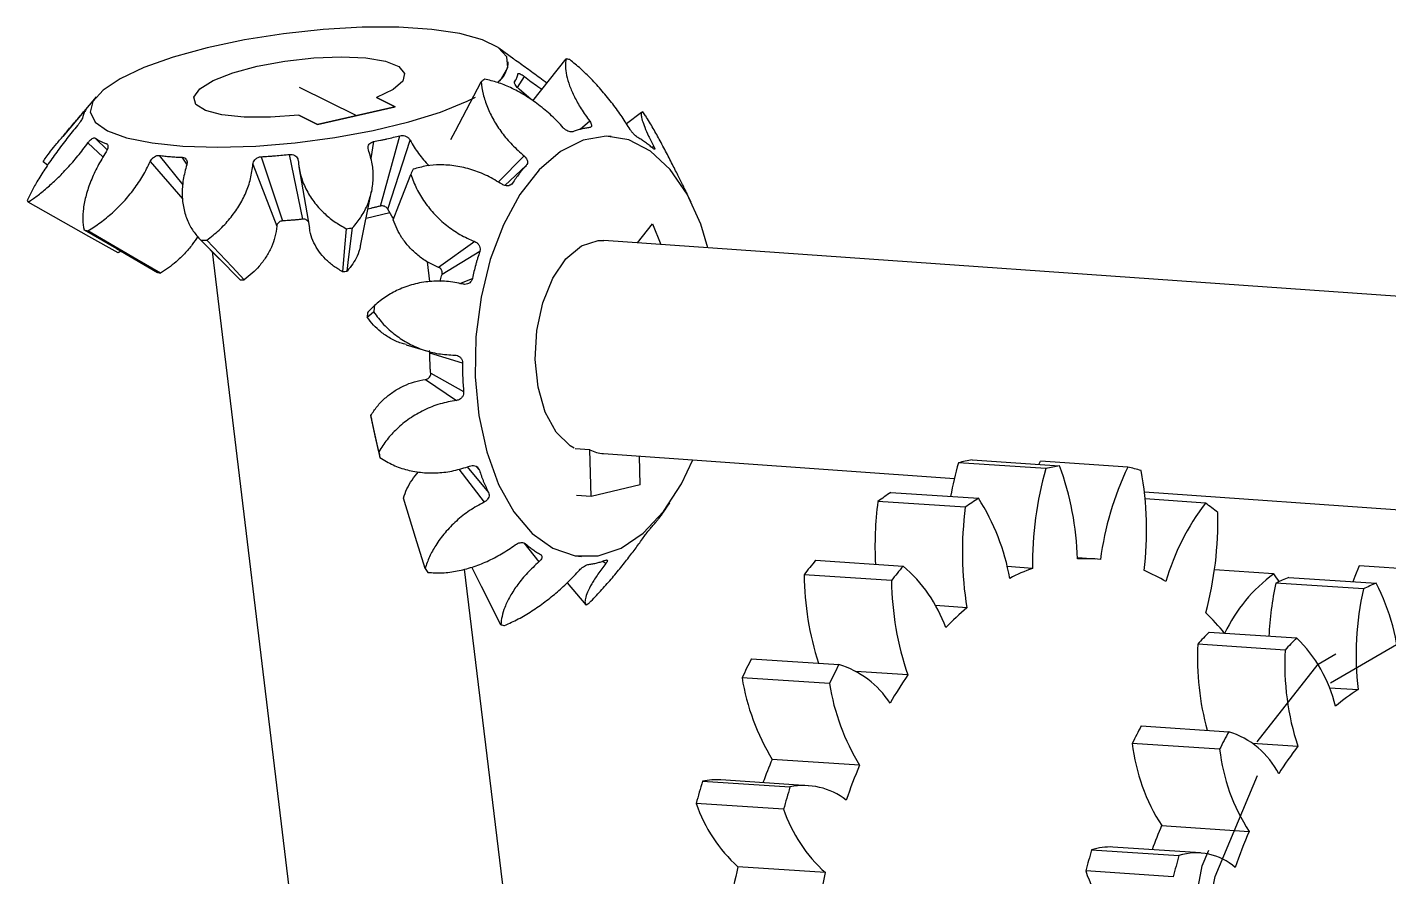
# Model space of a CAD drawing. Header units: millimetres. Extents: x -1795330 to -1787343, y -899964 to -866814.
# Drawn here: x -1787623.14 to -1787594.07, y -899771.55 to -899753.43 of the extents above; entities that cross this region are included whole.
import ezdxf

# ---------------------------------------------------------------- set-up
doc = ezdxf.new("R2010")
doc.units = ezdxf.units.MM
doc.linetypes.add('CENTERX2', pattern=[20.32, 12.7, -2.54, 2.54, -2.54])

msp = doc.modelspace()

# ---------------------------------------------------------------- linework, layer by layer
at = {"color": 7, "linetype": 'Continuous', "lineweight": 25}
for p, q in [((-1787612.748, -899754.106), (-1787613.068, -899753.873)), ((-1787612.345, -899754.995), (-1787611.635, -899754.1)), ((-1787612.87, -899754.163), (-1787612.87, -899754.163)), ((-1787612.735, -899754.594), (-1787612.716, -899754.563)), ((-1787612.674, -899754.711), (-1787612.525, -899754.479)), ((-1787621.67, -899754.913), (-1787622.382, -899755.755)), ((-1787615.683, -899754.924), (-1787615.285, -899755.122)), ((-1787615.285, -899755.122), (-1787615.683, -899754.924)), ((-1787612.384, -899754.969), (-1787612.636, -899754.747)), ((-1787621.956, -899755.253), (-1787621.935, -899755.274)), ((-1787621.793, -899755.242), (-1787621.793, -899755.242)), ((-1787615.285, -899755.122), (-1787616.94, -899755.498)), ((-1787616.94, -899755.498), (-1787615.285, -899755.122)), ((-1787610.027, -899755.245), (-1787610.347, -899755.483)), ((-1787616.94, -899755.498), (-1787617.338, -899755.3)), ((-1787617.338, -899755.3), (-1787616.94, -899755.498)), ((-1787611.131, -899755.428), (-1787611.332, -899755.604)), ((-1787621.69, -899755.791), (-1787621.436, -899756.042)), ((-1787615.599, -899757.24), (-1787615.185, -899755.739)), ((-1787615.442, -899757.31), (-1787614.963, -899755.838)), ((-1787610.672, -899755.755), (-1787610.672, -899755.755)), ((-1787621.845, -899755.893), (-1787621.522, -899756.196)), ((-1787621.43, -899755.93), (-1787621.447, -899755.912)), ((-1787615.745, -899755.866), (-1787615.806, -899756.226)), ((-1787609.761, -899755.969), (-1787609.8, -899755.993)), ((-1787622.704, -899756.365), (-1787622.797, -899756.297)), ((-1787620.515, -899756.293), (-1787619.82, -899757.097)), ((-1787620.321, -899756.16), (-1787619.818, -899756.79)), ((-1787619.731, -899756.344), (-1787619.83, -899756.201)), ((-1787618.322, -899756.348), (-1787617.813, -899757.67)), ((-1787618.145, -899756.188), (-1787617.687, -899757.557)), ((-1787617.258, -899757.522), (-1787617.538, -899756.138)), ((-1787617.34, -899756.407), (-1787617.117, -899757.716)), ((-1787612.531, -899756.171), (-1787613.086, -899756.729)), ((-1787612.486, -899756.374), (-1787612.941, -899756.801)), ((-1787616.027, -899758.088), (-1787615.787, -899756.923)), ((-1787612.821, -899756.789), (-1787612.782, -899756.754)), ((-1787608.965, -899757.155), (-1787609.033, -899757.015)), ((-1787615.905, -899757.498), (-1787615.396, -899757.382)), ((-1787610.11, -899758.024), (-1787609.794, -899757.618)), ((-1787609.794, -899757.618), (-1787609.614, -899758.059)), ((-1787619.437, -899757.969), (-1787619.034, -899758.375)), ((-1787613.585, -899757.999), (-1787614.359, -899758.549)), ((-1787583.839, -899759.878), (-1787610.828, -899757.974)), ((-1787621.143, -899758.204), (-1787621.196, -899758.241)), ((-1787619.194, -899758.214), (-1787617.154, -899775.088)), ((-1787614.544, -899758.851), (-1787614.594, -899758.434)), ((-1787613.478, -899758.214), (-1787614.283, -899758.702)), ((-1787613.901, -899758.896), (-1787613.636, -899758.784)), ((-1787615.053, -899760.202), (-1787614.564, -899760.345)), ((-1787613.845, -899760.594), (-1787614.542, -899760.379)), ((-1787614.635, -899760.942), (-1787613.976, -899761.389)), ((-1787614.526, -899760.809), (-1787613.823, -899761.201)), ((-1787611.13, -899762.442), (-1787611.444, -899762.42)), ((-1787611.098, -899763.437), (-1787611.13, -899762.442)), ((-1787610.834, -899762.524), (-1787603.346, -899763.053)), ((-1787613.751, -899762.807), (-1787613.291, -899763.357)), ((-1787613.487, -899762.875), (-1787613.556, -899762.799)), ((-1787610.051, -899763.188), (-1787610.071, -899762.578)), ((-1787601.392, -899762.843), (-1787603.258, -899762.719)), ((-1787602.964, -899762.657), (-1787601.098, -899762.782)), ((-1787601.54, -899762.753), (-1787601.508, -899762.688)), ((-1787599.642, -899762.812), (-1787601.508, -899762.688)), ((-1787613.922, -899762.855), (-1787613.383, -899763.558)), ((-1787610.051, -899763.188), (-1787611.098, -899763.437)), ((-1787604.699, -899763.353), (-1787602.832, -899763.478)), ((-1787599.288, -899763.339), (-1787588.459, -899764.103)), ((-1787611.098, -899763.437), (-1787611.411, -899763.415)), ((-1787609.503, -899763.7), (-1787609.497, -899763.691)), ((-1787609.497, -899763.691), (-1787609.418, -899763.574)), ((-1787603.113, -899763.67), (-1787604.98, -899763.545)), ((-1787597.983, -899763.578), (-1787599.272, -899763.492)), ((-1787612.541, -899764.428), (-1787612.216, -899764.833)), ((-1787611.305, -899764.721), (-1787611.304, -899764.721)), ((-1787610.846, -899764.817), (-1787610.787, -899764.871)), ((-1787606.307, -899764.801), (-1787604.441, -899764.926)), ((-1787600.328, -899764.774), (-1787600.719, -899764.748)), ((-1787610.497, -899792.326), (-1787613.802, -899764.988)), ((-1787604.689, -899765.235), (-1787606.556, -899765.11)), ((-1787601.678, -899764.972), (-1787602.218, -899764.936)), ((-1787596.529, -899765.09), (-1787597.792, -899765.005)), ((-1787592.836, -899765.046), (-1787594.703, -899764.921)), ((-1787611.615, -899765.283), (-1787611.214, -899765.754)), ((-1787594.614, -899765.411), (-1787596.48, -899765.286)), ((-1787596.208, -899765.166), (-1787594.341, -899765.291)), ((-1787603.08, -899765.812), (-1787603.749, -899765.768)), ((-1787596.283, -899766.715), (-1787598.15, -899766.591)), ((-1787597.905, -899766.332), (-1787596.039, -899766.456)), ((-1787607.679, -899766.902), (-1787605.813, -899767.027)), ((-1787604.34, -899767.246), (-1787605.449, -899767.171)), ((-1787606.013, -899767.433), (-1787607.879, -899767.308)), ((-1787595.339, -899767.52), (-1787594.725, -899767.561)), ((-1787599.356, -899768.335), (-1787597.489, -899768.459)), ((-1787597.682, -899768.832), (-1787599.548, -899768.708)), ((-1787596.981, -899768.703), (-1787596.012, -899768.768)), ((-1787605.37, -899769.174), (-1787607.236, -899769.049)), ((-1787606.464, -899769.61), (-1787608.33, -899769.485)), ((-1787608.722, -899769.513), (-1787606.856, -899769.638)), ((-1787606.993, -899770.113), (-1787608.859, -899769.988)), ((-1787598.92, -899770.461), (-1787597.054, -899770.586)), ((-1787598.093, -899771.045), (-1787599.959, -899770.92)), ((-1787600.417, -899770.979), (-1787598.55, -899771.103)), ((-1787606.101, -899771.466), (-1787607.967, -899771.341)), ((-1787598.672, -899771.554), (-1787600.539, -899771.429))]:
    msp.add_line(p, q, dxfattribs=at)
at = {"color": 7, "linetype": 'Continuous'}
msp.add_line((-1787617.332, -899754.703), (-1787616.113, -899755.31), dxfattribs=at)
at = {"color": 7, "linetype": 'Continuous', "lineweight": 25, "flags": 128}
for points in [[(-1787613.084, -899754.587), (-1787613.015, -899754.518), (-1787612.878, -899754.281), (-1787612.902, -899754.059), (-1787613.086, -899753.861), (-1787613.423, -899753.693), (-1787613.902, -899753.561), (-1787614.504, -899753.471), (-1787615.209, -899753.425), (-1787615.991, -899753.426), (-1787616.821, -899753.472), (-1787617.669, -899753.563), (-1787618.505, -899753.696), (-1787619.299, -899753.864), (-1787620.022, -899754.063), (-1787620.648, -899754.285), (-1787621.153, -899754.523), (-1787621.521, -899754.766), (-1787621.737, -899755.008), (-1787621.794, -899755.238), (-1787621.69, -899755.449), (-1787621.428, -899755.633), (-1787621.428, -899755.633)], [(-1787617.338, -899755.3), (-1787617.946, -899755.346), (-1787618.508, -899755.344), (-1787618.983, -899755.295), (-1787619.336, -899755.202), (-1787619.54, -899755.072), (-1787619.581, -899754.914), (-1787619.455, -899754.741), (-1787619.172, -899754.565), (-1787618.753, -899754.4), (-1787618.228, -899754.256), (-1787617.637, -899754.146), (-1787617.023, -899754.077), (-1787616.433, -899754.055), (-1787615.908, -899754.08), (-1787615.49, -899754.152), (-1787615.207, -899754.264), (-1787615.082, -899754.409), (-1787615.124, -899754.575), (-1787615.329, -899754.751), (-1787615.683, -899754.924)], [(-1787617.338, -899755.3), (-1787617.946, -899755.346), (-1787618.508, -899755.344), (-1787618.983, -899755.295), (-1787619.336, -899755.202), (-1787619.54, -899755.072), (-1787619.581, -899754.914), (-1787619.455, -899754.741), (-1787619.172, -899754.565), (-1787618.753, -899754.4), (-1787618.228, -899754.256), (-1787617.637, -899754.146), (-1787617.023, -899754.077), (-1787616.433, -899754.055), (-1787615.908, -899754.08), (-1787615.49, -899754.152), (-1787615.207, -899754.264), (-1787615.082, -899754.409), (-1787615.124, -899754.575), (-1787615.329, -899754.751), (-1787615.683, -899754.924)], [(-1787614.094, -899755.818), (-1787613.999, -899755.637), (-1787613.449, -899754.588)], [(-1787621.428, -899755.633), (-1787621.018, -899755.784), (-1787620.475, -899755.895), (-1787619.818, -899755.963), (-1787619.072, -899755.986), (-1787618.262, -899755.962), (-1787617.419, -899755.893), (-1787616.573, -899755.781), (-1787615.754, -899755.63), (-1787614.992, -899755.445), (-1787614.315, -899755.234), (-1787613.747, -899755.003), (-1787613.57, -899754.915)], [(-1787621.428, -899755.633), (-1787621.018, -899755.783), (-1787620.475, -899755.895), (-1787619.818, -899755.963), (-1787619.072, -899755.986), (-1787618.262, -899755.962), (-1787617.419, -899755.893), (-1787616.573, -899755.781), (-1787615.754, -899755.63), (-1787614.992, -899755.445), (-1787614.315, -899755.234), (-1787613.747, -899755.003), (-1787613.57, -899754.915)], [(-1787621.793, -899755.242), (-1787621.69, -899755.449), (-1787621.428, -899755.633)], [(-1787610.672, -899755.755), (-1787610.78, -899755.751), (-1787611.273, -899755.834), (-1787611.756, -899756.075), (-1787612.211, -899756.467), (-1787612.621, -899756.995), (-1787612.973, -899757.64), (-1787613.253, -899758.38), (-1787613.451, -899759.186), (-1787613.56, -899760.031), (-1787613.577, -899760.883), (-1787613.499, -899761.711), (-1787613.331, -899762.487), (-1787613.078, -899763.181), (-1787612.75, -899763.768), (-1787612.358, -899764.229), (-1787611.916, -899764.545), (-1787611.441, -899764.705), (-1787611.305, -899764.721)], [(-1787608.607, -899758.13), (-1787608.762, -899757.63), (-1787609.053, -899756.987), (-1787609.415, -899756.46), (-1787609.834, -899756.07), (-1787610.294, -899755.831), (-1787610.78, -899755.751), (-1787611.273, -899755.834), (-1787611.756, -899756.075), (-1787612.211, -899756.467), (-1787612.621, -899756.995), (-1787612.973, -899757.64), (-1787613.253, -899758.38), (-1787613.451, -899759.186), (-1787613.56, -899760.031), (-1787613.577, -899760.883), (-1787613.499, -899761.711), (-1787613.331, -899762.487), (-1787613.078, -899763.181), (-1787612.75, -899763.768), (-1787612.358, -899764.229), (-1787611.916, -899764.545), (-1787611.441, -899764.705), (-1787610.95, -899764.704), (-1787610.46, -899764.541), (-1787609.989, -899764.223), (-1787609.554, -899763.761), (-1787609.554, -899763.761)], [(-1787615.325, -899757.538), (-1787615.204, -899757.221), (-1787614.953, -899756.565)], [(-1787621.196, -899758.241), (-1787621.823, -899757.888), (-1787623.12, -899757.157)], [(-1787621.928, -899757.75), (-1787621.237, -899758.15), (-1787620.356, -899758.66)], [(-1787620.295, -899758.673), (-1787620.8, -899758.379), (-1787621.843, -899757.769)], [(-1787616.329, -899757.725), (-1787616.363, -899758.128), (-1787616.406, -899758.642)], [(-1787616.31, -899758.628), (-1787616.272, -899758.327), (-1787616.193, -899757.705)], [(-1787619.435, -899757.971), (-1787619.067, -899758.342), (-1787618.597, -899758.816)], [(-1787618.507, -899758.815), (-1787618.768, -899758.539), (-1787619.307, -899757.97)], [(-1787611.464, -899762.409), (-1787611.545, -899762.361), (-1787611.844, -899762.069), (-1787612.08, -899761.641), (-1787612.234, -899761.109), (-1787612.297, -899760.513), (-1787612.263, -899759.896), (-1787612.134, -899759.305), (-1787611.92, -899758.783), (-1787611.638, -899758.368), (-1787611.307, -899758.092), (-1787610.952, -899757.975), (-1787610.828, -899757.974)], [(-1787615.883, -899759.61), (-1787615.838, -899759.574), (-1787615.744, -899759.501)], [(-1787615.728, -899759.364), (-1787615.791, -899759.429), (-1787615.872, -899759.513)], [(-1787615.635, -899762.483), (-1787615.711, -899762.145), (-1787615.807, -899761.713)], [(-1787615.789, -899761.803), (-1787615.73, -899762.066), (-1787615.61, -899762.61)], [(-1787609.554, -899763.761), (-1787609.171, -899763.171), (-1787608.926, -899762.659)], [(-1787614.647, -899764.977), (-1787614.85, -899764.316), (-1787615.109, -899763.472)], [(-1787613.027, -899766.175), (-1787613.44, -899765.359), (-1787613.648, -899764.948)], [(-1787594.703, -899764.921), (-1787594.799, -899765.148), (-1787594.841, -899765.258)]]:
    msp.add_lwpolyline(points, dxfattribs=at)
at = {"color": 7, "linetype": 'CENTERX2', "flags": 128}
for points in [[(-1787589.428, -899768.906), (-1787588.621, -899771.413), (-1787588.345, -899774.31), (-1787588.628, -899777.283), (-1787589.441, -899780.01), (-1787590.695, -899782.195), (-1787592.255, -899783.601), (-1787593.951, -899784.077), (-1787595.599, -899783.57), (-1787597.021, -899782.135), (-1787598.064, -899779.929), (-1787598.613, -899777.189), (-1787598.609, -899774.214), (-1787598.053, -899771.324), (-1787597.005, -899768.835), (-1787595.579, -899767.014), (-1787593.929, -899766.06), (-1787592.233, -899766.076), (-1787590.677, -899767.06), (-1787589.428, -899768.906)], [(-1787589.674, -899769.274), (-1787588.916, -899771.63), (-1787588.656, -899774.353), (-1787588.923, -899777.146), (-1787589.687, -899779.708), (-1787590.865, -899781.762), (-1787592.331, -899783.083), (-1787593.924, -899783.53), (-1787595.473, -899783.054), (-1787596.81, -899781.706), (-1787597.789, -899779.632), (-1787598.305, -899777.058), (-1787598.302, -899774.262), (-1787597.779, -899771.547), (-1787596.795, -899769.207), (-1787595.454, -899767.496), (-1787593.904, -899766.6), (-1787592.311, -899766.615), (-1787590.848, -899767.54), (-1787589.674, -899769.274)]]:
    msp.add_lwpolyline(points, dxfattribs=at)
at = {"color": 7, "linetype": 'Continuous', "lineweight": 25}
for centre, radius, start, end in [((-1787612.01, -899756.11), 2.045, 77.1794, 79.4174), ((-1787613.419, -899754.153), 0.549, 307.6414, 358.8933), ((-1787611.51, -899757.198), 3.252, 124.9602, 126.6027), ((-1787613.411, -899757.77), 4.254, 35.2405, 36.6136), ((-1787608.259, -899759.691), 7.388, 154.0117, 154.962), ((-1787622.673, -899756.867), 0.533, 208.7551, 212.9722), ((-1787620.614, -899752.003), 5.896, 257.1201, 257.9694), ((-1787619.696, -899735.069), 22.906, 278.4547, 278.7983), ((-1787619.517, -899739.578), 18.393, 270.2565, 270.6542), ((-1787619.428, -899754.606), 4.159, 257.1194, 257.9701), ((-1787618.781, -899742.661), 16.157, 278.4544, 278.7986), ((-1787618.655, -899745.842), 12.974, 270.2561, 270.6546), ((-1787608.49, -899760.413), 7.436, 173.0475, 173.7986), ((-1787605.263, -899760.64), 10.542, 173.0482, 173.798), ((-1787609.794, -899760.554), 6.123, 190.9062, 191.7611), ((-1787607.111, -899760.841), 8.681, 190.9069, 191.7604), ((-1787610.778, -899761.747), 0.779, 243.0804, 265.8112), ((-1787596.438, -899764.685), 7.098, 163.9192, 169.8847), ((-1787602.277, -899766.687), 4.087, 99.679, 103.8906), ((-1787600.41, -899766.811), 4.087, 99.679, 103.8906), ((-1787607.004, -899764.94), 6.288, 1.5366, 20.0746), ((-1787593.721, -899765.644), 6.563, 154.4404, 172.4536), ((-1787600.469, -899766.646), 3.923, 73.4919, 77.8206), ((-1787594.187, -899764.895), 7.492, 164.1052, 180.5893), ((-1787606.62, -899764.174), 7.378, 353.4029, 10.0559), ((-1787601.49, -899768.354), 5.942, 122.6905, 125.9724), ((-1787597.404, -899764.513), 7.637, 172.7187, 182.7996), ((-1787595.736, -899764.628), 7.439, 172.599, 189.1606), ((-1787599.623, -899768.478), 5.942, 122.6905, 125.9724), ((-1787606.77, -899766.006), 4.68, 10.0909, 32.6981), ((-1787594.007, -899766.633), 5.014, 142.4609, 164.0439), ((-1787601.194, -899767.964), 5.435, 50.3087, 53.7913), ((-1787605.253, -899763.966), 7.533, 344.9773, 1.4008), ((-1787599.079, -899770.868), 9.437, 139.989, 142.3999), ((-1787600.538, -899767.91), 3.144, 84.3365, 93.287), ((-1787611.172, -899762.522), 4.254, 215.2405, 216.6136), ((-1787600.06, -899765.022), 6.496, 180.7813, 197.7063), ((-1787597.213, -899770.993), 9.437, 139.989, 142.3999), ((-1787606.447, -899767.297), 3.106, 19.9845, 49.7695), ((-1787600.324, -899768.704), 3.97, 109.9395, 117.5998), ((-1787600.72, -899768.427), 3.694, 59.1837, 67.2212), ((-1787594.513, -899767.819), 3.392, 126.4464, 154.5157), ((-1787603.448, -899770.009), 8.49, 34.053, 35.4096), ((-1787598.262, -899765.153), 6.427, 180.7303, 198.9985), ((-1787590.33, -899766.681), 6.306, 167.2191, 177.5968), ((-1787594.708, -899768.94), 4.06, 111.6707, 115.8686), ((-1787588.478, -899766.805), 6.292, 167.1967, 186.9012), ((-1787592.842, -899769.064), 4.06, 111.6707, 115.8686), ((-1787598.463, -899767.426), 4.642, 3.2046, 27.3835), ((-1787613.073, -899763.094), 3.252, 304.9602, 306.6027), ((-1787599.044, -899770.526), 6.206, 130.5734, 136.2599), ((-1787601.946, -899769.944), 5.652, 39.3636, 45.4155), ((-1787612.573, -899764.182), 2.045, 257.1794, 259.4174), ((-1787592.454, -899766.89), 5.703, 176.9912, 195.6497), ((-1787592.959, -899771.243), 6.971, 135.2075, 138.1354), ((-1787591.092, -899771.367), 6.971, 135.2075, 138.1354), ((-1787598.136, -899768.619), 3.012, 13.5066, 45.8826), ((-1787590.696, -899767.02), 5.596, 176.8848, 198.2052), ((-1787595.266, -899773.262), 13.947, 152.8723, 154.7303), ((-1787593.4, -899773.386), 13.947, 152.8723, 154.7303), ((-1787606.389, -899768.933), 1.992, 32.98, 73.1811), ((-1787603.096, -899766.533), 4.845, 189.2089, 211.2947), ((-1787601.23, -899766.657), 4.845, 189.2089, 211.2947), ((-1787596.386, -899772.654), 9.618, 145.7867, 150.0322), ((-1787592.495, -899771.107), 4.189, 122.1663, 130.3603), ((-1787589.317, -899773.757), 11.409, 151.6243, 153.7323), ((-1787587.451, -899773.882), 11.409, 151.6243, 153.7323), ((-1787598.006, -899770.16), 1.777, 26.7986, 73.0917), ((-1787595.488, -899768.243), 4.086, 186.527, 212.8754), ((-1787593.622, -899768.368), 4.086, 186.527, 212.8754), ((-1787590.284, -899773.165), 7.221, 142.486, 148.1841), ((-1787595.049, -899774.132), 13.205, 157.361, 159.6729), ((-1787593.016, -899774.323), 13.384, 157.3736, 160.7797), ((-1787608.424, -899770.911), 1.429, 86.2447, 102.0438), ((-1787591.339, -899774.786), 18.165, 163.1272, 164.6851), ((-1787589.472, -899774.91), 18.165, 163.1272, 164.6851), ((-1787606.561, -899771.096), 1.488, 52.4396, 101.4236), ((-1787605.789, -899768.936), 3.245, 198.9143, 227.8325), ((-1787603.922, -899769.061), 3.245, 198.9143, 227.8325), ((-1787589.072, -899774.664), 10.708, 156.8904, 159.8538), ((-1787587.035, -899774.857), 10.892, 156.9107, 161.2426), ((-1787600.036, -899772.137), 1.219, 86.3916, 108.194), ((-1787585.362, -899775.302), 15.663, 163.9781, 165.6847), ((-1787583.496, -899775.426), 15.663, 163.9781, 165.6847), ((-1787598.172, -899772.296), 1.251, 48.7853, 107.5907), ((-1787592.116, -899775.02), 16.273, 166.9355, 169.9254), ((-1787590.25, -899775.144), 16.273, 166.9355, 169.9254), ((-1787598.131, -899770.671), 2.525, 197.4738, 233.9549)]:
    msp.add_arc(centre, radius, start, end, dxfattribs=at)
for points, knots in [([(-1787611.635, -899754.1), (-1787611.642, -899754.151), (-1787611.657, -899754.252), (-1787611.63, -899754.449), (-1787611.566, -899754.669), (-1787611.461, -899754.91), (-1787611.32, -899755.166), (-1787611.195, -899755.34), (-1787611.131, -899755.428)], [0, 0, 0, 0, 0.165427, 0.330817, 0.496183, 0.661534, 0.82859, 1, 1, 1, 1]), ([(-1787612.046, -899754.619), (-1787612.097, -899754.581), (-1787612.24, -899754.475), (-1787612.479, -899754.302), (-1787612.657, -899754.172), (-1787612.747, -899754.107)], [0, 0, 0, 0, 0.21304, 0.601457, 1, 1, 1, 1]), ([(-1787610.267, -899755.608), (-1787610.322, -899755.519), (-1787610.433, -899755.342), (-1787610.636, -899755.063), (-1787610.859, -899754.787), (-1787611.09, -899754.534), (-1787611.324, -899754.307), (-1787611.478, -899754.18), (-1787611.556, -899754.117)], [0, 0, 0, 0, 0.175733, 0.351447, 0.526228, 0.698639, 0.847622, 1, 1, 1, 1]), ([(-1787613.449, -899754.588), (-1787613.438, -899754.676), (-1787613.415, -899754.852), (-1787613.322, -899755.13), (-1787613.188, -899755.408), (-1787613.01, -899755.679), (-1787612.793, -899755.94), (-1787612.619, -899756.094), (-1787612.531, -899756.171)], [0, 0, 0, 0, 0.165427, 0.330817, 0.496183, 0.661534, 0.82859, 1, 1, 1, 1]), ([(-1787611.695, -899755.569), (-1787611.776, -899755.482), (-1787611.938, -899755.309), (-1787612.218, -899755.076), (-1787612.514, -899754.872), (-1787612.81, -899754.714), (-1787613.098, -899754.597), (-1787613.281, -899754.555), (-1787613.373, -899754.533)], [0, 0, 0, 0, 0.175733, 0.351447, 0.526228, 0.698639, 0.847622, 1, 1, 1, 1]), ([(-1787612.636, -899754.747), (-1787612.651, -899754.734), (-1787612.68, -899754.708), (-1787612.713, -899754.667), (-1787612.734, -899754.63), (-1787612.74, -899754.603), (-1787612.736, -899754.593), (-1787612.734, -899754.59)], [0, 0, 0, 0, 0.214992, 0.430148, 0.646369, 0.862261, 1, 1, 1, 1]), ([(-1787612.734, -899754.59), (-1787612.725, -899754.576), (-1787612.711, -899754.555), (-1787612.696, -899754.527), (-1787612.684, -899754.499), (-1787612.671, -899754.464), (-1787612.666, -899754.436), (-1787612.664, -899754.421)], [0, 0, 0, 0, 0.2504464, 0.3756512, 0.5008559, 0.7502334, 1, 1, 1, 1]), ([(-1787612.664, -899754.421), (-1787612.662, -899754.417), (-1787612.658, -899754.409), (-1787612.633, -899754.413), (-1787612.598, -899754.429), (-1787612.56, -899754.452), (-1787612.535, -899754.471), (-1787612.525, -899754.479)], [0, 0, 0, 0, 0.213087, 0.426318, 0.641214, 0.857337, 1, 1, 1, 1]), ([(-1787612.525, -899754.479), (-1787612.429, -899754.551), (-1787612.303, -899754.648), (-1787612.181, -899754.73), (-1787612.151, -899754.75)], [0, 0, 0, 0, 0.754193, 1, 1, 1, 1]), ([(-1787622.797, -899756.297), (-1787622.78, -899756.266), (-1787622.747, -899756.206), (-1787622.645, -899756.072), (-1787622.513, -899755.91), (-1787622.351, -899755.718), (-1787622.165, -899755.5), (-1787622.026, -899755.336), (-1787621.956, -899755.253)], [0, 0, 0, 0, 0.165427, 0.330817, 0.496183, 0.661534, 0.82859, 1, 1, 1, 1]), ([(-1787621.956, -899755.253), (-1787621.944, -899755.239), (-1787621.922, -899755.213), (-1787621.897, -899755.184), (-1787621.882, -899755.168), (-1787621.879, -899755.167), (-1787621.884, -899755.175), (-1787621.886, -899755.178)], [0, 0, 0, 0, 0.214992, 0.430148, 0.646369, 0.862261, 1, 1, 1, 1]), ([(-1787621.886, -899755.178), (-1787621.895, -899755.193), (-1787621.909, -899755.215), (-1787621.923, -899755.244), (-1787621.936, -899755.272), (-1787621.948, -899755.307), (-1787621.953, -899755.333), (-1787621.956, -899755.346)], [0, 0, 0, 0, 0.250446, 0.375651, 0.500856, 0.750233, 1, 1, 1, 1]), ([(-1787609.996, -899755.233), (-1787610.008, -899755.233), (-1787610.032, -899755.234), (-1787610.036, -899755.299), (-1787610.013, -899755.406), (-1787609.961, -899755.556), (-1787609.88, -899755.742), (-1787609.801, -899755.893), (-1787609.761, -899755.969)], [0, 0, 0, 0, 0.165427, 0.330817, 0.496183, 0.661534, 0.82859, 1, 1, 1, 1]), ([(-1787622.067, -899755.52), (-1787622.142, -899755.613), (-1787622.293, -899755.799), (-1787622.512, -899756.089), (-1787622.717, -899756.379), (-1787622.892, -899756.65), (-1787623.037, -899756.9), (-1787623.105, -899757.048), (-1787623.14, -899757.123)], [0, 0, 0, 0, 0.175733, 0.351447, 0.526228, 0.698639, 0.847622, 1, 1, 1, 1]), ([(-1787621.956, -899755.346), (-1787621.958, -899755.353), (-1787621.961, -899755.365), (-1787621.981, -899755.401), (-1787622.009, -899755.444), (-1787622.039, -899755.486), (-1787622.059, -899755.511), (-1787622.067, -899755.52)], [0, 0, 0, 0, 0.213087, 0.426318, 0.641214, 0.857337, 1, 1, 1, 1]), ([(-1787611.131, -899755.428), (-1787611.121, -899755.443), (-1787611.102, -899755.472), (-1787611.09, -899755.512), (-1787611.093, -899755.543), (-1787611.109, -899755.561), (-1787611.127, -899755.565), (-1787611.134, -899755.566)], [0, 0, 0, 0, 0.214992, 0.430148, 0.646369, 0.862261, 1, 1, 1, 1]), ([(-1787609.1, -899756.882), (-1787609.133, -899756.814), (-1787609.201, -899756.678), (-1787609.327, -899756.425), (-1787609.469, -899756.147), (-1787609.62, -899755.863), (-1787609.775, -899755.583), (-1787609.882, -899755.405), (-1787609.936, -899755.315)], [0, 0, 0, 0, 0.175733, 0.351447, 0.526228, 0.698639, 0.847622, 1, 1, 1, 1]), ([(-1787621.845, -899755.893), (-1787621.833, -899755.877), (-1787621.809, -899755.847), (-1787621.77, -899755.811), (-1787621.733, -899755.789), (-1787621.706, -899755.783), (-1787621.695, -899755.789), (-1787621.69, -899755.791)], [0, 0, 0, 0, 0.214992, 0.430148, 0.646369, 0.862261, 1, 1, 1, 1]), ([(-1787621.69, -899755.791), (-1787621.673, -899755.802), (-1787621.647, -899755.819), (-1787621.609, -899755.84), (-1787621.57, -899755.861), (-1787621.517, -899755.885), (-1787621.471, -899755.903), (-1787621.447, -899755.912)], [0, 0, 0, 0, 0.250446, 0.375651, 0.500856, 0.750233, 1, 1, 1, 1]), ([(-1787615.745, -899755.866), (-1787615.697, -899755.857), (-1787615.625, -899755.843), (-1787615.53, -899755.822), (-1787615.436, -899755.802), (-1787615.32, -899755.774), (-1787615.23, -899755.751), (-1787615.185, -899755.739)], [0, 0, 0, 0, 0.250446, 0.375651, 0.500856, 0.750233, 1, 1, 1, 1]), ([(-1787615.185, -899755.739), (-1787615.167, -899755.736), (-1787615.132, -899755.73), (-1787615.075, -899755.742), (-1787615.023, -899755.768), (-1787614.984, -899755.803), (-1787614.969, -899755.828), (-1787614.963, -899755.838)], [0, 0, 0, 0, 0.213087, 0.426318, 0.641214, 0.857337, 1, 1, 1, 1]), ([(-1787614.963, -899755.838), (-1787614.907, -899755.934), (-1787614.797, -899756.125), (-1787614.64, -899756.296), (-1787614.562, -899756.381)], [0, 0, 0, 0, 0.502824, 1, 1, 1, 1]), ([(-1787611.488, -899755.654), (-1787611.5, -899755.657), (-1787611.524, -899755.663), (-1787611.571, -899755.653), (-1787611.621, -899755.631), (-1787611.664, -899755.601), (-1787611.686, -899755.578), (-1787611.695, -899755.569)], [0, 0, 0, 0, 0.213087, 0.426318, 0.641214, 0.857337, 1, 1, 1, 1]), ([(-1787611.134, -899755.566), (-1787611.164, -899755.57), (-1787611.209, -899755.576), (-1787611.268, -899755.588), (-1787611.328, -899755.602), (-1787611.401, -899755.622), (-1787611.459, -899755.644), (-1787611.488, -899755.654)], [0, 0, 0, 0, 0.2504464, 0.3756512, 0.5008559, 0.7502334, 1, 1, 1, 1]), ([(-1787610.101, -899755.78), (-1787610.112, -899755.773), (-1787610.134, -899755.759), (-1787610.174, -899755.723), (-1787610.214, -899755.681), (-1787610.246, -899755.641), (-1787610.261, -899755.617), (-1787610.267, -899755.608)], [0, 0, 0, 0, 0.2130869, 0.4263184, 0.6412136, 0.8573371, 1, 1, 1, 1]), ([(-1787609.784, -899756.007), (-1787609.81, -899755.985), (-1787609.849, -899755.952), (-1787609.901, -899755.911), (-1787609.954, -899755.872), (-1787610.021, -899755.827), (-1787610.074, -899755.796), (-1787610.101, -899755.78)], [0, 0, 0, 0, 0.250446, 0.375651, 0.500856, 0.750233, 1, 1, 1, 1]), ([(-1787623.12, -899757.157), (-1787623.058, -899757.115), (-1787622.935, -899757.032), (-1787622.724, -899756.86), (-1787622.503, -899756.66), (-1787622.279, -899756.429), (-1787622.055, -899756.174), (-1787621.915, -899755.987), (-1787621.845, -899755.893)], [0, 0, 0, 0, 0.165427, 0.330817, 0.496183, 0.661534, 0.82859, 1, 1, 1, 1]), ([(-1787621.458, -899756.085), (-1787621.52, -899756.187), (-1787621.643, -899756.392), (-1787621.786, -899756.704), (-1787621.89, -899757.008), (-1787621.946, -899757.285), (-1787621.963, -899757.535), (-1787621.94, -899757.678), (-1787621.928, -899757.75)], [0, 0, 0, 0, 0.175733, 0.351447, 0.526228, 0.698639, 0.847622, 1, 1, 1, 1]), ([(-1787621.447, -899755.912), (-1787621.44, -899755.916), (-1787621.424, -899755.926), (-1787621.415, -899755.96), (-1787621.42, -899756.003), (-1787621.436, -899756.047), (-1787621.452, -899756.074), (-1787621.458, -899756.085)], [0, 0, 0, 0, 0.213087, 0.426318, 0.641214, 0.857337, 1, 1, 1, 1]), ([(-1787616.193, -899757.705), (-1787616.127, -899757.626), (-1787615.997, -899757.467), (-1787615.863, -899757.201), (-1787615.777, -899756.922), (-1787615.746, -899756.632), (-1787615.765, -899756.335), (-1787615.825, -899756.14), (-1787615.855, -899756.041)], [0, 0, 0, 0, 0.165427, 0.330817, 0.496183, 0.661534, 0.82859, 1, 1, 1, 1]), ([(-1787615.855, -899756.041), (-1787615.859, -899756.024), (-1787615.867, -899755.991), (-1787615.854, -899755.943), (-1787615.825, -899755.902), (-1787615.785, -899755.877), (-1787615.756, -899755.869), (-1787615.745, -899755.866)], [0, 0, 0, 0, 0.214992, 0.430148, 0.646369, 0.862261, 1, 1, 1, 1]), ([(-1787609.761, -899755.969), (-1787609.755, -899755.981), (-1787609.743, -899756.006), (-1787609.738, -899756.027), (-1787609.746, -899756.033), (-1787609.762, -899756.025), (-1787609.778, -899756.012), (-1787609.784, -899756.007)], [0, 0, 0, 0, 0.214992, 0.430148, 0.646369, 0.862261, 1, 1, 1, 1]), ([(-1787621.843, -899757.769), (-1787621.754, -899757.713), (-1787621.577, -899757.6), (-1787621.319, -899757.387), (-1787621.077, -899757.148), (-1787620.857, -899756.883), (-1787620.663, -899756.597), (-1787620.565, -899756.396), (-1787620.515, -899756.293)], [0, 0, 0, 0, 0.165427, 0.330817, 0.496183, 0.661534, 0.82859, 1, 1, 1, 1]), ([(-1787620.515, -899756.293), (-1787620.506, -899756.277), (-1787620.488, -899756.244), (-1787620.446, -899756.202), (-1787620.399, -899756.172), (-1787620.355, -899756.158), (-1787620.33, -899756.16), (-1787620.321, -899756.16)], [0, 0, 0, 0, 0.214992, 0.430148, 0.646369, 0.862261, 1, 1, 1, 1]), ([(-1787620.321, -899756.16), (-1787620.282, -899756.165), (-1787620.224, -899756.173), (-1787620.143, -899756.181), (-1787620.062, -899756.188), (-1787619.959, -899756.196), (-1787619.873, -899756.199), (-1787619.83, -899756.201)], [0, 0, 0, 0, 0.2504464, 0.3756512, 0.5008559, 0.7502334, 1, 1, 1, 1]), ([(-1787619.734, -899756.359), (-1787619.763, -899756.465), (-1787619.821, -899756.678), (-1787619.841, -899756.992), (-1787619.809, -899757.29), (-1787619.725, -899757.552), (-1787619.603, -899757.783), (-1787619.491, -899757.908), (-1787619.435, -899757.971)], [0, 0, 0, 0, 0.175733, 0.351447, 0.526228, 0.698639, 0.847622, 1, 1, 1, 1]), ([(-1787619.83, -899756.201), (-1787619.815, -899756.204), (-1787619.784, -899756.208), (-1787619.749, -899756.236), (-1787619.728, -899756.276), (-1787619.724, -899756.319), (-1787619.731, -899756.348), (-1787619.734, -899756.359)], [0, 0, 0, 0, 0.213087, 0.426318, 0.641214, 0.857337, 1, 1, 1, 1]), ([(-1787619.307, -899757.97), (-1787619.217, -899757.9), (-1787619.038, -899757.76), (-1787618.808, -899757.512), (-1787618.614, -899757.244), (-1787618.466, -899756.957), (-1787618.361, -899756.656), (-1787618.335, -899756.451), (-1787618.322, -899756.348)], [0, 0, 0, 0, 0.165427, 0.330817, 0.496183, 0.661534, 0.82859, 1, 1, 1, 1]), ([(-1787618.322, -899756.348), (-1787618.319, -899756.331), (-1787618.313, -899756.297), (-1787618.281, -899756.25), (-1787618.236, -899756.213), (-1787618.188, -899756.193), (-1787618.157, -899756.189), (-1787618.145, -899756.188)], [0, 0, 0, 0, 0.214992, 0.430148, 0.646369, 0.862261, 1, 1, 1, 1]), ([(-1787618.145, -899756.188), (-1787618.094, -899756.185), (-1787618.019, -899756.181), (-1787617.918, -899756.174), (-1787617.817, -899756.166), (-1787617.69, -899756.155), (-1787617.589, -899756.144), (-1787617.538, -899756.138)], [0, 0, 0, 0, 0.2504464, 0.3756512, 0.5008559, 0.7502334, 1, 1, 1, 1]), ([(-1787617.538, -899756.138), (-1787617.519, -899756.138), (-1787617.481, -899756.137), (-1787617.428, -899756.157), (-1787617.387, -899756.19), (-1787617.363, -899756.23), (-1787617.358, -899756.257), (-1787617.357, -899756.268)], [0, 0, 0, 0, 0.213087, 0.426318, 0.641214, 0.857337, 1, 1, 1, 1]), ([(-1787617.357, -899756.268), (-1787617.343, -899756.372), (-1787617.315, -899756.581), (-1787617.198, -899756.876), (-1787617.031, -899757.149), (-1787616.824, -899757.38), (-1787616.59, -899757.576), (-1787616.416, -899757.675), (-1787616.329, -899757.725)], [0, 0, 0, 0, 0.175733, 0.351447, 0.526228, 0.698639, 0.847622, 1, 1, 1, 1]), ([(-1787613.002, -899756.776), (-1787613.105, -899756.714), (-1787613.312, -899756.588), (-1787613.649, -899756.459), (-1787613.991, -899756.378), (-1787614.317, -899756.355), (-1787614.623, -899756.377), (-1787614.807, -899756.428), (-1787614.9, -899756.454)], [0, 0, 0, 0, 0.175733, 0.351447, 0.526228, 0.698639, 0.847622, 1, 1, 1, 1]), ([(-1787612.486, -899756.374), (-1787612.512, -899756.403), (-1787612.551, -899756.446), (-1787612.602, -899756.508), (-1787612.652, -899756.57), (-1787612.712, -899756.651), (-1787612.759, -899756.72), (-1787612.782, -899756.754)], [0, 0, 0, 0, 0.250446, 0.375651, 0.500856, 0.750233, 1, 1, 1, 1]), ([(-1787612.531, -899756.171), (-1787612.517, -899756.185), (-1787612.489, -899756.211), (-1787612.465, -899756.26), (-1787612.457, -899756.308), (-1787612.466, -899756.348), (-1787612.48, -899756.367), (-1787612.486, -899756.374)], [0, 0, 0, 0, 0.214992, 0.430148, 0.646369, 0.862261, 1, 1, 1, 1]), ([(-1787614.953, -899756.565), (-1787614.914, -899756.667), (-1787614.836, -899756.873), (-1787614.659, -899757.162), (-1787614.444, -899757.426), (-1787614.191, -899757.658), (-1787613.905, -899757.857), (-1787613.693, -899757.951), (-1787613.585, -899757.999)], [0, 0, 0, 0, 0.165427, 0.330817, 0.496183, 0.661534, 0.82859, 1, 1, 1, 1]), ([(-1787612.782, -899756.754), (-1787612.792, -899756.766), (-1787612.812, -899756.79), (-1787612.859, -899756.809), (-1787612.913, -899756.811), (-1787612.963, -899756.799), (-1787612.991, -899756.783), (-1787613.002, -899756.776)], [0, 0, 0, 0, 0.213087, 0.426318, 0.641214, 0.857337, 1, 1, 1, 1]), ([(-1787609.034, -899757.015), (-1787609.036, -899757.01), (-1787609.047, -899756.988), (-1787609.067, -899756.948), (-1787609.087, -899756.908), (-1787609.096, -899756.889), (-1787609.1, -899756.882)], [0, 0, 0, 0, 0.100188, 0.437248, 0.776235, 1, 1, 1, 1]), ([(-1787615.599, -899757.24), (-1787615.621, -899757.246), (-1787615.667, -899757.258), (-1787615.736, -899757.274), (-1787615.802, -899757.29), (-1787615.845, -899757.299), (-1787615.865, -899757.304)], [0, 0, 0, 0, 0.260411, 0.520822, 0.781232, 1, 1, 1, 1]), ([(-1787615.442, -899757.31), (-1787615.449, -899757.299), (-1787615.463, -899757.278), (-1787615.491, -899757.257), (-1787615.522, -899757.243), (-1787615.555, -899757.235), (-1787615.583, -899757.236), (-1787615.597, -899757.24), (-1787615.599, -899757.24)], [0, 0, 0, 0, 0.2154261, 0.4310165, 0.5381721, 0.7542198, 0.9699276, 1, 1, 1, 1]), ([(-1787617.687, -899757.557), (-1787617.701, -899757.559), (-1787617.727, -899757.562), (-1787617.758, -899757.579), (-1787617.783, -899757.601), (-1787617.803, -899757.628), (-1787617.812, -899757.654), (-1787617.813, -899757.668), (-1787617.813, -899757.67)], [0, 0, 0, 0, 0.2136311, 0.4274009, 0.5339398, 0.7493071, 0.9660055, 1, 1, 1, 1]), ([(-1787617.258, -899757.522), (-1787617.284, -899757.524), (-1787617.335, -899757.53), (-1787617.411, -899757.537), (-1787617.487, -899757.544), (-1787617.558, -899757.549), (-1787617.625, -899757.554), (-1787617.667, -899757.556), (-1787617.687, -899757.557)], [0, 0, 0, 0, 0.176973, 0.353945, 0.530918, 0.70789, 0.853907, 1, 1, 1, 1]), ([(-1787617.14, -899757.578), (-1787617.147, -899757.568), (-1787617.156, -899757.554), (-1787617.181, -899757.535), (-1787617.211, -899757.522), (-1787617.241, -899757.52), (-1787617.256, -899757.521), (-1787617.258, -899757.522)], [0, 0, 0, 0, 0.264883, 0.403326, 0.682456, 0.961147, 1, 1, 1, 1]), ([(-1787615.315, -899757.51), (-1787615.316, -899757.508), (-1787615.369, -899757.446), (-1787615.406, -899757.377), (-1787615.442, -899757.31)], [0, 0, 0, 0, 0.035266, 1, 1, 1, 1]), ([(-1787614.359, -899758.549), (-1787614.437, -899758.515), (-1787614.593, -899758.445), (-1787614.804, -899758.295), (-1787614.99, -899758.12), (-1787615.137, -899757.93), (-1787615.251, -899757.735), (-1787615.3, -899757.604), (-1787615.325, -899757.538)], [0, 0, 0, 0, 0.176573, 0.353143, 0.528923, 0.702088, 0.84941, 1, 1, 1, 1]), ([(-1787617.813, -899757.67), (-1787617.823, -899757.745), (-1787617.842, -899757.896), (-1787617.922, -899758.119), (-1787618.037, -899758.331), (-1787618.178, -899758.518), (-1787618.335, -899758.681), (-1787618.449, -899758.77), (-1787618.507, -899758.815)], [0, 0, 0, 0, 0.1765728, 0.3531428, 0.5289233, 0.7020881, 0.8494103, 1, 1, 1, 1]), ([(-1787616.406, -899758.642), (-1787616.473, -899758.603), (-1787616.607, -899758.526), (-1787616.776, -899758.377), (-1787616.918, -899758.21), (-1787617.024, -899758.025), (-1787617.091, -899757.858), (-1787617.107, -899757.752), (-1787617.112, -899757.715)], [0, 0, 0, 0, 0.1806991, 0.3613543, 0.5419803, 0.7225901, 0.9036133, 1, 1, 1, 1]), ([(-1787619.501, -899757.891), (-1787619.538, -899757.949), (-1787619.622, -899758.078), (-1787619.78, -899758.26), (-1787619.952, -899758.426), (-1787620.126, -899758.566), (-1787620.238, -899758.637), (-1787620.295, -899758.673)], [0, 0, 0, 0, 0.181924, 0.404232, 0.623233, 0.80955, 1, 1, 1, 1]), ([(-1787616.027, -899758.077), (-1787616.029, -899758.086), (-1787616.038, -899758.166), (-1787616.092, -899758.3), (-1787616.184, -899758.477), (-1787616.268, -899758.577), (-1787616.31, -899758.628)], [0, 0, 0, 0, 0.044666, 0.395841, 0.694607, 1, 1, 1, 1]), ([(-1787613.585, -899757.999), (-1787613.568, -899758.008), (-1787613.533, -899758.025), (-1787613.495, -899758.07), (-1787613.472, -899758.123), (-1787613.468, -899758.174), (-1787613.475, -899758.203), (-1787613.478, -899758.214)], [0, 0, 0, 0, 0.214992, 0.430148, 0.646369, 0.862261, 1, 1, 1, 1]), ([(-1787613.478, -899758.214), (-1787613.494, -899758.26), (-1787613.517, -899758.33), (-1787613.545, -899758.424), (-1787613.572, -899758.518), (-1787613.604, -899758.638), (-1787613.625, -899758.735), (-1787613.636, -899758.784)], [0, 0, 0, 0, 0.250446, 0.375651, 0.500856, 0.750233, 1, 1, 1, 1]), ([(-1787614.283, -899758.702), (-1787614.281, -899758.689), (-1787614.275, -899758.664), (-1787614.282, -899758.631), (-1787614.296, -899758.6), (-1787614.317, -899758.573), (-1787614.342, -899758.556), (-1787614.357, -899758.55), (-1787614.359, -899758.549)], [0, 0, 0, 0, 0.213631, 0.427401, 0.53394, 0.749307, 0.966005, 1, 1, 1, 1]), ([(-1787614.33, -899758.85), (-1787614.327, -899758.839), (-1787614.318, -899758.808), (-1787614.303, -899758.759), (-1787614.29, -899758.721), (-1787614.283, -899758.702)], [0, 0, 0, 0, 0.222064, 0.610931, 1, 1, 1, 1]), ([(-1787613.836, -899758.907), (-1787613.954, -899758.883), (-1787614.188, -899758.837), (-1787614.545, -899758.842), (-1787614.893, -899758.902), (-1787615.208, -899759.016), (-1787615.49, -899759.168), (-1787615.648, -899759.298), (-1787615.728, -899759.364)], [0, 0, 0, 0, 0.175733, 0.351447, 0.526228, 0.698639, 0.847622, 1, 1, 1, 1]), ([(-1787613.636, -899758.784), (-1787613.642, -899758.802), (-1787613.654, -899758.838), (-1787613.692, -899758.879), (-1787613.742, -899758.906), (-1787613.793, -899758.915), (-1787613.824, -899758.909), (-1787613.836, -899758.907)], [0, 0, 0, 0, 0.213087, 0.426318, 0.641214, 0.857337, 1, 1, 1, 1]), ([(-1787615.052, -899760.197), (-1787615.087, -899760.189), (-1787615.204, -899760.161), (-1787615.387, -899760.07), (-1787615.585, -899759.938), (-1787615.753, -899759.783), (-1787615.839, -899759.668), (-1787615.883, -899759.61)], [0, 0, 0, 0, 0.104091, 0.34755, 0.587386, 0.79143, 1, 1, 1, 1]), ([(-1787615.744, -899759.501), (-1787615.676, -899759.592), (-1787615.539, -899759.773), (-1787615.283, -899759.998), (-1787614.999, -899760.181), (-1787614.689, -899760.315), (-1787614.357, -899760.404), (-1787614.127, -899760.416), (-1787614.011, -899760.422)], [0, 0, 0, 0, 0.165427, 0.330817, 0.496183, 0.661534, 0.82859, 1, 1, 1, 1]), ([(-1787614.542, -899760.379), (-1787614.543, -899760.366), (-1787614.544, -899760.345), (-1787614.554, -899760.328), (-1787614.558, -899760.322)], [0, 0, 0, 0, 0.666522, 1, 1, 1, 1]), ([(-1787614.526, -899760.809), (-1787614.529, -899760.784), (-1787614.533, -899760.734), (-1787614.538, -899760.658), (-1787614.541, -899760.582), (-1787614.542, -899760.51), (-1787614.543, -899760.443), (-1787614.542, -899760.4), (-1787614.542, -899760.379)], [0, 0, 0, 0, 0.176973, 0.353945, 0.530918, 0.70789, 0.853907, 1, 1, 1, 1]), ([(-1787614.011, -899760.422), (-1787613.992, -899760.424), (-1787613.954, -899760.428), (-1787613.904, -899760.458), (-1787613.866, -899760.502), (-1787613.847, -899760.55), (-1787613.845, -899760.581), (-1787613.845, -899760.594)], [0, 0, 0, 0, 0.214992, 0.430148, 0.646369, 0.862261, 1, 1, 1, 1]), ([(-1787613.845, -899760.594), (-1787613.845, -899760.645), (-1787613.846, -899760.721), (-1787613.845, -899760.823), (-1787613.842, -899760.925), (-1787613.836, -899761.051), (-1787613.827, -899761.151), (-1787613.823, -899761.201)], [0, 0, 0, 0, 0.250446, 0.375651, 0.500856, 0.750233, 1, 1, 1, 1]), ([(-1787615.807, -899761.713), (-1787615.763, -899761.646), (-1787615.675, -899761.513), (-1787615.506, -899761.34), (-1787615.315, -899761.191), (-1787615.103, -899761.073), (-1787614.875, -899760.985), (-1787614.716, -899760.956), (-1787614.635, -899760.942)], [0, 0, 0, 0, 0.165893, 0.331745, 0.49757, 0.663381, 0.829571, 1, 1, 1, 1]), ([(-1787614.635, -899760.942), (-1787614.621, -899760.939), (-1787614.595, -899760.933), (-1787614.567, -899760.912), (-1787614.544, -899760.886), (-1787614.529, -899760.855), (-1787614.525, -899760.826), (-1787614.526, -899760.811), (-1787614.526, -899760.809)], [0, 0, 0, 0, 0.215426, 0.431016, 0.538172, 0.75422, 0.969928, 1, 1, 1, 1]), ([(-1787613.823, -899761.201), (-1787613.823, -899761.22), (-1787613.823, -899761.258), (-1787613.847, -899761.311), (-1787613.887, -899761.354), (-1787613.932, -899761.38), (-1787613.964, -899761.387), (-1787613.976, -899761.389)], [0, 0, 0, 0, 0.213087, 0.426318, 0.641214, 0.857337, 1, 1, 1, 1]), ([(-1787613.976, -899761.389), (-1787614.094, -899761.41), (-1787614.33, -899761.452), (-1787614.668, -899761.587), (-1787614.98, -899761.768), (-1787615.245, -899761.985), (-1787615.467, -899762.224), (-1787615.579, -899762.396), (-1787615.635, -899762.483)], [0, 0, 0, 0, 0.1757325, 0.3514472, 0.526228, 0.6986387, 0.8476216, 1, 1, 1, 1]), ([(-1787615.61, -899762.61), (-1787615.518, -899762.666), (-1787615.335, -899762.776), (-1787615.026, -899762.88), (-1787614.703, -899762.936), (-1787614.369, -899762.94), (-1787614.029, -899762.897), (-1787613.807, -899762.826), (-1787613.695, -899762.791)], [0, 0, 0, 0, 0.165427, 0.330817, 0.496183, 0.661534, 0.82859, 1, 1, 1, 1]), ([(-1787613.695, -899762.791), (-1787613.676, -899762.786), (-1787613.639, -899762.776), (-1787613.583, -899762.783), (-1787613.534, -899762.806), (-1787613.502, -899762.839), (-1787613.491, -899762.865), (-1787613.487, -899762.875)], [0, 0, 0, 0, 0.214992, 0.430148, 0.646369, 0.862261, 1, 1, 1, 1]), ([(-1787615.109, -899763.472), (-1787615.086, -899763.407), (-1787615.041, -899763.278), (-1787614.932, -899763.087), (-1787614.836, -899762.97), (-1787614.789, -899762.912)], [0, 0, 0, 0, 0.336017, 0.671952, 1, 1, 1, 1]), ([(-1787613.487, -899762.875), (-1787613.473, -899762.917), (-1787613.452, -899762.981), (-1787613.421, -899763.063), (-1787613.389, -899763.144), (-1787613.346, -899763.243), (-1787613.309, -899763.319), (-1787613.291, -899763.357)], [0, 0, 0, 0, 0.2504464, 0.3756512, 0.5008559, 0.7502334, 1, 1, 1, 1]), ([(-1787613.291, -899763.357), (-1787613.286, -899763.372), (-1787613.275, -899763.401), (-1787613.283, -899763.452), (-1787613.308, -899763.499), (-1787613.344, -899763.536), (-1787613.372, -899763.552), (-1787613.383, -899763.558)], [0, 0, 0, 0, 0.213087, 0.426318, 0.641214, 0.857337, 1, 1, 1, 1]), ([(-1787613.383, -899763.558), (-1787613.489, -899763.616), (-1787613.701, -899763.733), (-1787613.983, -899763.957), (-1787614.227, -899764.208), (-1787614.417, -899764.467), (-1787614.56, -899764.726), (-1787614.618, -899764.892), (-1787614.647, -899764.977)], [0, 0, 0, 0, 0.175733, 0.351447, 0.526228, 0.698639, 0.847622, 1, 1, 1, 1]), ([(-1787609.799, -899764.08), (-1787609.774, -899764.051), (-1787609.736, -899764.008), (-1787609.686, -899763.946), (-1787609.636, -899763.884), (-1787609.575, -899763.803), (-1787609.527, -899763.734), (-1787609.503, -899763.7)], [0, 0, 0, 0, 0.250446, 0.375651, 0.500856, 0.750233, 1, 1, 1, 1]), ([(-1787611.134, -899765.704), (-1787611.055, -899765.622), (-1787610.896, -899765.459), (-1787610.672, -899765.203), (-1787610.462, -899764.949), (-1787610.27, -899764.704), (-1787610.095, -899764.472), (-1787610, -899764.337), (-1787609.951, -899764.269)], [0, 0, 0, 0, 0.165427, 0.330817, 0.496183, 0.661534, 0.82859, 1, 1, 1, 1]), ([(-1787609.951, -899764.269), (-1787609.943, -899764.257), (-1787609.926, -899764.234), (-1787609.891, -899764.189), (-1787609.854, -899764.144), (-1787609.822, -899764.106), (-1787609.805, -899764.087), (-1787609.799, -899764.08)], [0, 0, 0, 0, 0.214992, 0.430148, 0.646369, 0.862261, 1, 1, 1, 1]), ([(-1787614.587, -899765.059), (-1787614.484, -899765.065), (-1787614.279, -899765.077), (-1787613.958, -899765.034), (-1787613.636, -899764.952), (-1787613.318, -899764.828), (-1787613.008, -899764.669), (-1787612.818, -899764.537), (-1787612.721, -899764.471)], [0, 0, 0, 0, 0.165427, 0.330817, 0.496183, 0.661534, 0.82859, 1, 1, 1, 1]), ([(-1787612.721, -899764.471), (-1787612.705, -899764.46), (-1787612.673, -899764.439), (-1787612.617, -899764.422), (-1787612.565, -899764.419), (-1787612.525, -899764.429), (-1787612.508, -899764.442), (-1787612.501, -899764.447)], [0, 0, 0, 0, 0.2149924, 0.4301481, 0.6463693, 0.8622608, 1, 1, 1, 1]), ([(-1787612.501, -899764.447), (-1787612.476, -899764.469), (-1787612.438, -899764.502), (-1787612.386, -899764.543), (-1787612.334, -899764.581), (-1787612.267, -899764.627), (-1787612.211, -899764.658), (-1787612.184, -899764.674)], [0, 0, 0, 0, 0.250446, 0.375651, 0.500856, 0.750233, 1, 1, 1, 1]), ([(-1787612.216, -899764.833), (-1787612.3, -899764.911), (-1787612.469, -899765.069), (-1787612.674, -899765.319), (-1787612.837, -899765.567), (-1787612.946, -899765.796), (-1787613.012, -899766.002), (-1787613.022, -899766.117), (-1787613.027, -899766.175)], [0, 0, 0, 0, 0.175733, 0.351447, 0.526228, 0.698639, 0.847622, 1, 1, 1, 1]), ([(-1787612.184, -899764.674), (-1787612.175, -899764.681), (-1787612.156, -899764.695), (-1787612.15, -899764.728), (-1787612.161, -899764.767), (-1787612.185, -899764.803), (-1787612.207, -899764.824), (-1787612.216, -899764.833)], [0, 0, 0, 0, 0.213087, 0.426318, 0.641214, 0.857337, 1, 1, 1, 1]), ([(-1787611.151, -899764.888), (-1787611.122, -899764.884), (-1787611.078, -899764.878), (-1787611.019, -899764.866), (-1787610.96, -899764.852), (-1787610.886, -899764.832), (-1787610.827, -899764.81), (-1787610.797, -899764.8)], [0, 0, 0, 0, 0.250446, 0.375651, 0.500856, 0.750233, 1, 1, 1, 1]), ([(-1787610.797, -899764.8), (-1787610.787, -899764.797), (-1787610.767, -899764.791), (-1787610.753, -899764.798), (-1787610.753, -899764.817), (-1787610.766, -899764.843), (-1787610.781, -899764.863), (-1787610.787, -899764.871)], [0, 0, 0, 0, 0.213087, 0.426318, 0.641214, 0.857337, 1, 1, 1, 1]), ([(-1787612.949, -899766.191), (-1787612.851, -899766.147), (-1787612.655, -899766.059), (-1787612.364, -899765.885), (-1787612.083, -899765.689), (-1787611.818, -899765.474), (-1787611.568, -899765.246), (-1787611.424, -899765.09), (-1787611.351, -899765.012)], [0, 0, 0, 0, 0.165427, 0.330817, 0.496183, 0.661534, 0.82859, 1, 1, 1, 1]), ([(-1787611.351, -899765.012), (-1787611.338, -899764.999), (-1787611.313, -899764.973), (-1787611.266, -899764.937), (-1787611.218, -899764.909), (-1787611.178, -899764.893), (-1787611.159, -899764.889), (-1787611.151, -899764.888)], [0, 0, 0, 0, 0.214992, 0.430148, 0.646369, 0.862261, 1, 1, 1, 1]), ([(-1787610.787, -899764.871), (-1787610.846, -899764.948), (-1787610.964, -899765.101), (-1787611.092, -899765.306), (-1787611.182, -899765.483), (-1787611.227, -899765.616), (-1787611.238, -899765.712), (-1787611.219, -899765.743), (-1787611.21, -899765.758)], [0, 0, 0, 0, 0.175733, 0.351447, 0.526228, 0.698639, 0.847622, 1, 1, 1, 1])]:
    msp.add_open_spline(points, degree=3, knots=knots, dxfattribs=at)

doc.saveas('drawing.dxf')
